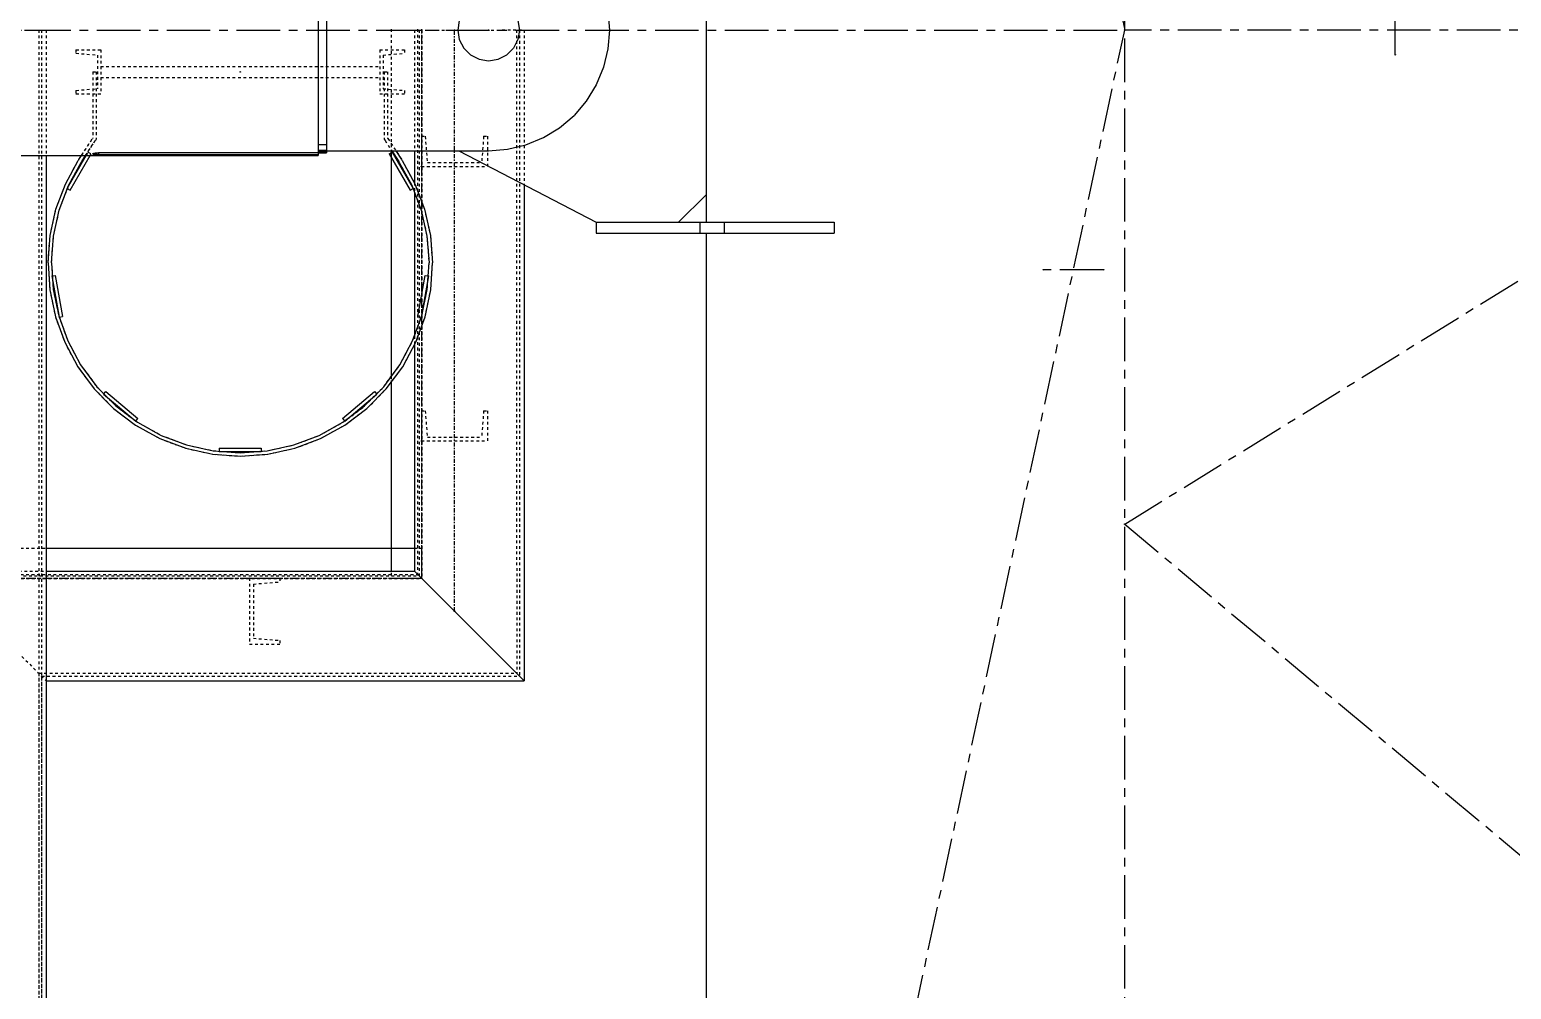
# Model space of a CAD drawing. Header units: millimetres. Extents: x 5143 to 30813, y 232 to 21408.
# Drawn here: x 23230.6 to 23500.4, y 10645.5 to 10820.3 of the extents above; entities that cross this region are included whole.
import ezdxf

# ---------------------------------------------------------------- set-up
doc = ezdxf.new("R2010")
doc.units = ezdxf.units.MM
doc.header["$LTSCALE"] = 0.25
for name, pattern in [('CENTER', [50.8, 31.75, -6.35, 6.35, -6.35]), ('XKITLINE00', [0]), ('XKITLINE02', [4, 2, -2]), ('XKITLINE03', [6, 3, -1, 1, -1])]:
    doc.linetypes.add(name, pattern=pattern)

msp = doc.modelspace()

# ---------------------------------------------------------------- linework, layer by layer
at = {"color": 8, "linetype": 'CENTER'}
for p, q in [((23256.41, 11633.65), (23430, 10820.27)), ((23430, 10620.27), (23430, 11020.27)), ((23430, 10730.27), (23720.98, 10910.27)), ((23479.27, 10815.77), (23479.27, 10824.77)), ((22900, 10820.27), (23430, 10820.27)), ((23256.41, 10006.9), (23430, 10820.27)), ((23663.5, 10820.27), (23430, 10820.27)), ((23663.5, 10820.27), (23430, 10820.27)), ((23426.15, 10776.6), (23415.2, 10776.6)), ((23430, 10730.27), (24264.56, 10031.45))]:
    msp.add_line(p, q, dxfattribs=at)
at = {"color": 8, "linetype": 'XKITLINE00'}
for p, q in [((23353.8, 10850.27), (23353.8, 10790.27)), ((23283.2, 10842.61), (23283.2, 10797.42)), ((23284.7, 10839.58), (23284.7, 10798.4)), ((23335.92, 10823.72), (23336.2, 10820.27)), ((23308.87, 10822.01), (23308.6, 10820.27)), ((23308.6, 10820.27), (23308.87, 10818.54)), ((23319.52, 10822.01), (23319.8, 10820.27)), ((23319.8, 10820.27), (23319.52, 10818.54)), ((23336.2, 10820.27), (23335.92, 10816.83)), ((23308.87, 10818.54), (23309.66, 10816.98)), ((23319.52, 10818.54), (23318.73, 10816.98)), ((23309.66, 10816.98), (23310.9, 10815.74)), ((23310.9, 10815.74), (23312.46, 10814.95)), ((23312.46, 10814.95), (23314.2, 10814.67)), ((23314.2, 10814.67), (23315.93, 10814.95)), ((23315.93, 10814.95), (23317.49, 10815.74)), ((23317.49, 10815.74), (23318.73, 10816.98)), ((23335.92, 10816.83), (23335.12, 10813.48)), ((23335.12, 10813.48), (23333.8, 10810.29)), ((23333.8, 10810.29), (23331.99, 10807.34)), ((23331.99, 10807.34), (23329.75, 10804.72)), ((23327.13, 10802.48), (23329.75, 10804.72)), ((23324.18, 10800.67), (23327.13, 10802.48)), ((23283.2, 10799.42), (23284.7, 10799.42)), ((23283.2, 10798.4), (23284.7, 10798.4)), ((23283.2, 10798.27), (23314.2, 10798.27)), ((23284.7, 10798.27), (23284.7, 10797.92)), ((23308.81, 10798.27), (23333.76, 10785.29)), ((23314.2, 10798.27), (23317.64, 10798.55)), ((23317.64, 10798.55), (23320.99, 10799.35)), ((23320.99, 10799.35), (23324.18, 10800.67)), ((23046.8, 10797.42), (23283.2, 10797.42)), ((23242.11, 10797.74), (23242.19, 10797.77)), ((23242.11, 10797.74), (23242.11, 10797.72)), ((23242.11, 10797.72), (23242.19, 10797.69)), ((23242.19, 10797.77), (23242.36, 10797.84)), ((23242.19, 10797.69), (23242.36, 10797.67)), ((23242.36, 10797.84), (23242.6, 10797.89)), ((23242.36, 10797.67), (23242.6, 10797.65)), ((23242.6, 10797.89), (23242.89, 10797.93)), ((23242.6, 10797.65), (23242.89, 10797.64)), ((23242.89, 10797.93), (23243.2, 10797.94)), ((23242.89, 10797.93), (23242.89, 10797.64)), ((23242.89, 10797.64), (23243.2, 10797.63)), ((23243.2, 10797.94), (23283.2, 10797.94)), ((23243.2, 10797.94), (23243.2, 10797.63)), ((23243.2, 10797.63), (23283.2, 10797.63)), ((23283.2, 10798.05), (23284.7, 10798.05)), ((23283.2, 10797.96), (23284.7, 10797.96)), ((23283.2, 10797.92), (23284.7, 10797.92)), ((23353.8, 10790.27), (23348.8, 10785.27)), ((23353.8, 10790.27), (23353.8, 10785.27)), ((23333.76, 10785.27), (23377.11, 10785.27)), ((23333.76, 10785.27), (23333.76, 10783.27)), ((23352.65, 10785.27), (23352.65, 10783.27)), ((23357.11, 10785.27), (23357.11, 10783.27)), ((23377.11, 10785.27), (23377.11, 10783.27)), ((23333.76, 10783.27), (23377.11, 10783.27)), ((23353.8, 10783.27), (23353.8, 10620.27))]:
    msp.add_line(p, q, dxfattribs=at)
at = {"color": 3, "linetype": 'XKITLINE02'}
for p, q in [((23213.68, 10820.27), (23233.68, 10820.27)), ((23232.3, 10820.27), (23232.3, 10409.49)), ((23232.83, 10820.27), (23232.83, 10409.49)), ((23233.68, 10820.27), (23233.68, 10797.42)), ((23296.48, 10820.42), (23296.48, 10720.42)), ((23296.48, 10820.42), (23296.48, 10798.27)), ((23300.68, 10820.27), (23320.68, 10820.28)), ((23300.68, 10820.27), (23300.69, 10798.27)), ((23301.28, 10820.42), (23301.28, 10720.42)), ((23301.53, 10820.27), (23301.54, 10720.87)), ((23301.98, 10820.42), (23301.98, 10720.42)), ((23302.07, 10820.27), (23302.07, 10720.34)), ((23319.3, 10820.28), (23319.31, 10703.1)), ((23319.83, 10820.28), (23319.84, 10702.57)), ((23320.68, 10820.28), (23320.69, 10792.1)), ((23239.08, 10816.65), (23239.08, 10816.03)), ((23239.08, 10816.65), (23243.58, 10816.65)), ((23239.08, 10816.03), (23242.98, 10815.72)), ((23242.98, 10815.72), (23242.98, 10809.59)), ((23243.58, 10816.65), (23243.58, 10808.65)), ((23294.38, 10816.65), (23298.88, 10816.65)), ((23294.38, 10816.65), (23294.38, 10808.65)), ((23294.98, 10815.72), (23298.88, 10816.03)), ((23294.98, 10815.72), (23294.98, 10809.59)), ((23298.88, 10816.65), (23298.88, 10816.03)), ((23242.15, 10812.65), (23242.15, 10800.6)), ((23242.15, 10812.65), (23242.78, 10812.65)), ((23242.15, 10812.65), (23242.15, 10800.6)), ((23242.15, 10812.65), (23242.78, 10812.65)), ((23242.15, 10812.65), (23242.15, 10800.6)), ((23242.15, 10812.65), (23242.78, 10812.65)), ((23242.15, 10812.65), (23242.15, 10800.6)), ((23242.15, 10812.65), (23242.78, 10812.65)), ((23242.15, 10812.65), (23242.15, 10800.6)), ((23242.15, 10812.65), (23242.78, 10812.65)), ((23242.15, 10812.65), (23242.15, 10800.6)), ((23242.15, 10812.65), (23242.78, 10812.65)), ((23242.15, 10812.65), (23242.15, 10800.6)), ((23242.15, 10812.65), (23242.78, 10812.65)), ((23242.78, 10812.65), (23242.78, 10800.4)), ((23242.78, 10812.65), (23242.78, 10800.4)), ((23242.78, 10812.65), (23242.78, 10800.4)), ((23242.78, 10812.65), (23242.78, 10800.4)), ((23242.78, 10812.65), (23242.78, 10800.4)), ((23242.78, 10812.65), (23242.78, 10800.4)), ((23242.78, 10812.65), (23242.78, 10800.4)), ((23243.58, 10813.65), (23243.58, 10811.65)), ((23243.58, 10813.65), (23294.38, 10813.65)), ((23243.58, 10813.65), (23243.58, 10811.65)), ((23243.58, 10813.65), (23294.38, 10813.65)), ((23243.58, 10813.65), (23243.58, 10811.65)), ((23243.58, 10813.65), (23294.38, 10813.65)), ((23243.58, 10813.65), (23243.58, 10811.65)), ((23243.58, 10813.65), (23294.38, 10813.65)), ((23243.58, 10813.65), (23243.58, 10811.65)), ((23243.58, 10813.65), (23294.38, 10813.65)), ((23243.58, 10813.65), (23243.58, 10811.65)), ((23243.58, 10813.65), (23294.38, 10813.65)), ((23243.58, 10813.65), (23243.58, 10811.65)), ((23243.58, 10813.65), (23294.38, 10813.65)), ((23243.58, 10813.65), (23243.58, 10811.65)), ((23243.58, 10813.65), (23294.38, 10813.65)), ((23243.58, 10813.65), (23243.58, 10811.65)), ((23243.58, 10813.65), (23294.38, 10813.65)), ((23243.58, 10813.65), (23243.58, 10811.65)), ((23243.58, 10813.65), (23294.38, 10813.65)), ((23243.58, 10813.65), (23243.58, 10811.65)), ((23243.58, 10813.65), (23294.38, 10813.65)), ((23243.58, 10813.65), (23243.58, 10811.65)), ((23243.58, 10813.65), (23294.38, 10813.65)), ((23243.58, 10813.65), (23243.58, 10811.65)), ((23243.58, 10813.65), (23294.38, 10813.65)), ((23243.58, 10813.65), (23243.58, 10811.65)), ((23243.58, 10813.65), (23294.38, 10813.65)), ((23243.58, 10813.65), (23243.58, 10811.65)), ((23243.58, 10813.65), (23294.38, 10813.65)), ((23243.58, 10813.65), (23243.58, 10811.65)), ((23243.58, 10813.65), (23294.38, 10813.65)), ((23243.58, 10813.65), (23243.58, 10811.65)), ((23243.58, 10813.65), (23294.38, 10813.65)), ((23243.58, 10813.65), (23243.58, 10811.65)), ((23243.58, 10813.65), (23294.38, 10813.65)), ((23243.58, 10813.65), (23243.58, 10811.65)), ((23243.58, 10813.65), (23294.38, 10813.65)), ((23243.58, 10813.65), (23243.58, 10811.65)), ((23243.58, 10813.65), (23294.38, 10813.65)), ((23243.58, 10813.65), (23243.58, 10811.65)), ((23243.58, 10813.65), (23294.38, 10813.65)), ((23243.58, 10813.65), (23243.58, 10811.65)), ((23243.58, 10813.65), (23294.38, 10813.65)), ((23243.58, 10813.65), (23243.58, 10811.65)), ((23243.58, 10813.65), (23294.38, 10813.65)), ((23243.58, 10813.65), (23243.58, 10811.65)), ((23243.58, 10813.65), (23294.38, 10813.65)), ((23243.58, 10813.65), (23243.58, 10811.65)), ((23243.58, 10813.65), (23294.38, 10813.65)), ((23243.58, 10813.65), (23243.58, 10811.65)), ((23243.58, 10813.65), (23294.38, 10813.65)), ((23243.58, 10813.65), (23243.58, 10811.65)), ((23243.58, 10813.65), (23294.38, 10813.65)), ((23243.58, 10813.65), (23243.58, 10811.65)), ((23243.58, 10813.65), (23294.38, 10813.65)), ((23243.58, 10813.65), (23243.58, 10811.65)), ((23243.58, 10813.65), (23294.38, 10813.65)), ((23243.58, 10813.65), (23243.58, 10811.65)), ((23243.58, 10813.65), (23294.38, 10813.65)), ((23243.58, 10813.65), (23243.58, 10811.65)), ((23243.58, 10813.65), (23294.38, 10813.65)), ((23243.58, 10811.65), (23294.38, 10811.65)), ((23243.58, 10811.65), (23294.38, 10811.65)), ((23243.58, 10811.65), (23294.38, 10811.65)), ((23243.58, 10811.65), (23294.38, 10811.65)), ((23243.58, 10811.65), (23294.38, 10811.65)), ((23243.58, 10811.65), (23294.38, 10811.65)), ((23243.58, 10811.65), (23294.38, 10811.65)), ((23243.58, 10811.65), (23294.38, 10811.65)), ((23243.58, 10811.65), (23294.38, 10811.65)), ((23243.58, 10811.65), (23294.38, 10811.65)), ((23243.58, 10811.65), (23294.38, 10811.65)), ((23243.58, 10811.65), (23294.38, 10811.65)), ((23243.58, 10811.65), (23294.38, 10811.65)), ((23243.58, 10811.65), (23294.38, 10811.65)), ((23243.58, 10811.65), (23294.38, 10811.65)), ((23243.58, 10811.65), (23294.38, 10811.65)), ((23243.58, 10811.65), (23294.38, 10811.65)), ((23243.58, 10811.65), (23294.38, 10811.65)), ((23243.58, 10811.65), (23294.38, 10811.65)), ((23243.58, 10811.65), (23294.38, 10811.65)), ((23243.58, 10811.65), (23294.38, 10811.65)), ((23243.58, 10811.65), (23294.38, 10811.65)), ((23243.58, 10811.65), (23294.38, 10811.65)), ((23243.58, 10811.65), (23294.38, 10811.65)), ((23243.58, 10811.65), (23294.38, 10811.65)), ((23243.58, 10811.65), (23294.38, 10811.65)), ((23243.58, 10811.65), (23294.38, 10811.65)), ((23243.58, 10811.65), (23294.38, 10811.65)), ((23243.58, 10811.65), (23294.38, 10811.65)), ((23243.58, 10811.65), (23294.38, 10811.65)), ((23243.58, 10811.65), (23294.38, 10811.65)), ((23294.38, 10813.65), (23294.38, 10811.65)), ((23294.38, 10813.65), (23294.38, 10811.65)), ((23294.38, 10813.65), (23294.38, 10811.65)), ((23294.38, 10813.65), (23294.38, 10811.65)), ((23294.38, 10813.65), (23294.38, 10811.65)), ((23294.38, 10813.65), (23294.38, 10811.65)), ((23294.38, 10813.65), (23294.38, 10811.65)), ((23294.38, 10813.65), (23294.38, 10811.65)), ((23294.38, 10813.65), (23294.38, 10811.65)), ((23294.38, 10813.65), (23294.38, 10811.65)), ((23294.38, 10813.65), (23294.38, 10811.65)), ((23294.38, 10813.65), (23294.38, 10811.65)), ((23294.38, 10813.65), (23294.38, 10811.65)), ((23294.38, 10813.65), (23294.38, 10811.65)), ((23294.38, 10813.65), (23294.38, 10811.65)), ((23294.38, 10813.65), (23294.38, 10811.65)), ((23294.38, 10813.65), (23294.38, 10811.65)), ((23294.38, 10813.65), (23294.38, 10811.65)), ((23294.38, 10813.65), (23294.38, 10811.65)), ((23294.38, 10813.65), (23294.38, 10811.65)), ((23294.38, 10813.65), (23294.38, 10811.65)), ((23294.38, 10813.65), (23294.38, 10811.65)), ((23294.38, 10813.65), (23294.38, 10811.65)), ((23294.38, 10813.65), (23294.38, 10811.65)), ((23294.38, 10813.65), (23294.38, 10811.65)), ((23294.38, 10813.65), (23294.38, 10811.65)), ((23294.38, 10813.65), (23294.38, 10811.65)), ((23294.38, 10813.65), (23294.38, 10811.65)), ((23294.38, 10813.65), (23294.38, 10811.65)), ((23294.38, 10813.65), (23294.38, 10811.65)), ((23294.38, 10813.65), (23294.38, 10811.65)), ((23295.18, 10812.65), (23295.18, 10800.4)), ((23295.18, 10812.65), (23295.81, 10812.65)), ((23295.18, 10812.65), (23295.18, 10800.4)), ((23295.18, 10812.65), (23295.81, 10812.65)), ((23295.18, 10812.65), (23295.18, 10800.4)), ((23295.18, 10812.65), (23295.81, 10812.65)), ((23295.18, 10812.65), (23295.18, 10800.4)), ((23295.18, 10812.65), (23295.81, 10812.65)), ((23295.18, 10812.65), (23295.18, 10800.4)), ((23295.18, 10812.65), (23295.81, 10812.65)), ((23295.18, 10812.65), (23295.18, 10800.4)), ((23295.18, 10812.65), (23295.81, 10812.65)), ((23295.18, 10812.65), (23295.18, 10800.4)), ((23295.18, 10812.65), (23295.81, 10812.65)), ((23295.81, 10812.65), (23295.81, 10800.6)), ((23295.81, 10812.65), (23295.81, 10800.6)), ((23295.81, 10812.65), (23295.81, 10800.6)), ((23295.81, 10812.65), (23295.81, 10800.6)), ((23295.81, 10812.65), (23295.81, 10800.6)), ((23295.81, 10812.65), (23295.81, 10800.6)), ((23295.81, 10812.65), (23295.81, 10800.6)), ((23239.08, 10809.27), (23242.98, 10809.59)), ((23239.08, 10809.27), (23239.08, 10808.65)), ((23294.98, 10809.59), (23298.88, 10809.27)), ((23298.88, 10809.27), (23298.88, 10808.65)), ((23239.08, 10808.65), (23243.58, 10808.65)), ((23294.38, 10808.65), (23298.88, 10808.65)), ((23301.98, 10800.92), (23301.98, 10795.42)), ((23301.98, 10800.92), (23302.66, 10800.92)), ((23301.98, 10800.92), (23301.98, 10795.42)), ((23302.66, 10800.92), (23303.05, 10796.12)), ((23302.66, 10800.92), (23303.05, 10796.12)), ((23313.3, 10800.92), (23312.92, 10796.12)), ((23313.3, 10800.92), (23312.92, 10796.12)), ((23313.3, 10800.92), (23313.98, 10800.92)), ((23313.98, 10800.92), (23313.98, 10795.42)), ((23313.98, 10800.92), (23313.98, 10795.42)), ((23239.6, 10796.68), (23242.1, 10800.52)), ((23239.6, 10796.68), (23242.1, 10800.52)), ((23239.6, 10796.68), (23242.1, 10800.52)), ((23239.6, 10796.68), (23242.1, 10800.52)), ((23239.6, 10796.68), (23242.1, 10800.52)), ((23239.6, 10796.68), (23242.1, 10800.52)), ((23239.6, 10796.68), (23242.1, 10800.52)), ((23239.6, 10796.68), (23242.1, 10800.52)), ((23239.6, 10796.68), (23242.1, 10800.52)), ((23239.6, 10796.68), (23242.1, 10800.52)), ((23239.6, 10796.68), (23242.1, 10800.52)), ((23239.6, 10796.68), (23242.1, 10800.52)), ((23240.09, 10797.42), (23242.1, 10800.52)), ((23240.09, 10797.42), (23242.1, 10800.52)), ((23240.14, 10796.35), (23242.61, 10800.16)), ((23240.14, 10796.35), (23242.61, 10800.16)), ((23240.14, 10796.35), (23242.61, 10800.16)), ((23240.14, 10796.35), (23242.61, 10800.16)), ((23240.14, 10796.35), (23242.61, 10800.16)), ((23240.14, 10796.35), (23242.61, 10800.16)), ((23240.14, 10796.35), (23242.61, 10800.16)), ((23240.14, 10796.35), (23242.61, 10800.16)), ((23240.14, 10796.35), (23242.61, 10800.16)), ((23240.14, 10796.35), (23242.61, 10800.16)), ((23240.14, 10796.35), (23242.61, 10800.16)), ((23240.14, 10796.35), (23242.61, 10800.16)), ((23240.84, 10797.42), (23242.61, 10800.16)), ((23240.84, 10797.42), (23242.61, 10800.16)), ((23242.15, 10800.6), (23242.1, 10800.52)), ((23242.15, 10800.6), (23242.1, 10800.52)), ((23242.15, 10800.6), (23242.1, 10800.52)), ((23242.15, 10800.6), (23242.1, 10800.52)), ((23242.15, 10800.6), (23242.1, 10800.52)), ((23242.15, 10800.6), (23242.1, 10800.52)), ((23242.15, 10800.6), (23242.1, 10800.52)), ((23242.15, 10800.6), (23242.1, 10800.52)), ((23242.15, 10800.6), (23242.1, 10800.52)), ((23242.15, 10800.6), (23242.1, 10800.52)), ((23242.15, 10800.6), (23242.1, 10800.52)), ((23242.15, 10800.6), (23242.1, 10800.52)), ((23242.15, 10800.6), (23242.1, 10800.52)), ((23242.15, 10800.6), (23242.1, 10800.52)), ((23242.78, 10800.4), (23242.61, 10800.16)), ((23242.78, 10800.4), (23242.61, 10800.16)), ((23242.78, 10800.4), (23242.61, 10800.16)), ((23242.78, 10800.4), (23242.61, 10800.16)), ((23242.78, 10800.4), (23242.61, 10800.16)), ((23242.78, 10800.4), (23242.61, 10800.16)), ((23242.78, 10800.4), (23242.61, 10800.16)), ((23242.78, 10800.4), (23242.61, 10800.16)), ((23242.78, 10800.4), (23242.61, 10800.16)), ((23242.78, 10800.4), (23242.61, 10800.16)), ((23242.78, 10800.4), (23242.61, 10800.16)), ((23242.78, 10800.4), (23242.61, 10800.16)), ((23242.78, 10800.4), (23242.61, 10800.16)), ((23242.78, 10800.4), (23242.61, 10800.16)), ((23295.18, 10800.4), (23295.36, 10800.16)), ((23295.18, 10800.4), (23295.36, 10800.16)), ((23295.18, 10800.4), (23295.36, 10800.16)), ((23295.18, 10800.4), (23295.36, 10800.16)), ((23295.18, 10800.4), (23295.36, 10800.16)), ((23295.18, 10800.4), (23295.36, 10800.16)), ((23295.18, 10800.4), (23295.36, 10800.16)), ((23295.36, 10800.16), (23297.83, 10796.35)), ((23295.36, 10800.16), (23297.83, 10796.35)), ((23295.36, 10800.16), (23297.83, 10796.35)), ((23295.36, 10800.16), (23297.83, 10796.35)), ((23295.36, 10800.16), (23297.83, 10796.35)), ((23295.36, 10800.16), (23296.58, 10798.27)), ((23295.36, 10800.16), (23297.83, 10796.35)), ((23295.81, 10800.6), (23295.87, 10800.52)), ((23295.81, 10800.6), (23295.87, 10800.52)), ((23295.81, 10800.6), (23295.87, 10800.52)), ((23295.81, 10800.6), (23295.87, 10800.52)), ((23295.81, 10800.6), (23295.87, 10800.52)), ((23295.81, 10800.6), (23295.87, 10800.52)), ((23295.81, 10800.6), (23295.87, 10800.52)), ((23295.87, 10800.52), (23298.37, 10796.68)), ((23295.87, 10800.52), (23298.37, 10796.68)), ((23295.87, 10800.52), (23298.37, 10796.68)), ((23295.87, 10800.52), (23298.37, 10796.68)), ((23295.87, 10800.52), (23298.37, 10796.68)), ((23295.87, 10800.52), (23298.37, 10796.68)), ((23295.87, 10800.52), (23298.37, 10796.68)), ((23295.87, 10800.52), (23298.37, 10796.68)), ((23295.87, 10800.52), (23298.37, 10796.68)), ((23295.87, 10800.52), (23298.37, 10796.68)), ((23295.87, 10800.52), (23298.37, 10796.68)), ((23295.87, 10800.52), (23298.37, 10796.68)), ((23295.87, 10800.52), (23298.37, 10796.68)), ((23237.16, 10792.22), (23239.5, 10796.51)), ((23237.16, 10792.22), (23239.5, 10796.51)), ((23237.16, 10792.22), (23239.5, 10796.51)), ((23237.16, 10792.22), (23239.5, 10796.51)), ((23237.16, 10792.22), (23239.5, 10796.51)), ((23237.16, 10792.22), (23239.5, 10796.51)), ((23237.73, 10791.96), (23240.03, 10796.17)), ((23237.73, 10791.96), (23240.03, 10796.17)), ((23237.73, 10791.96), (23240.03, 10796.17)), ((23237.73, 10791.96), (23240.03, 10796.17)), ((23237.73, 10791.96), (23240.03, 10796.17)), ((23237.73, 10791.96), (23240.03, 10796.17)), ((23239.5, 10796.51), (23239.55, 10796.59)), ((23239.5, 10796.51), (23239.55, 10796.59)), ((23239.5, 10796.51), (23239.55, 10796.59)), ((23239.5, 10796.51), (23239.55, 10796.59)), ((23239.5, 10796.51), (23239.55, 10796.59)), ((23239.5, 10796.51), (23239.55, 10796.59)), ((23239.6, 10796.68), (23239.55, 10796.59)), ((23239.6, 10796.68), (23239.55, 10796.59)), ((23239.6, 10796.68), (23239.55, 10796.59)), ((23239.6, 10796.68), (23239.55, 10796.59)), ((23239.6, 10796.68), (23239.55, 10796.59)), ((23239.6, 10796.68), (23239.55, 10796.59)), ((23239.6, 10796.68), (23239.55, 10796.59)), ((23239.6, 10796.68), (23239.55, 10796.59)), ((23239.6, 10796.68), (23239.55, 10796.59)), ((23239.6, 10796.68), (23239.55, 10796.59)), ((23239.6, 10796.68), (23239.55, 10796.59)), ((23239.6, 10796.68), (23239.55, 10796.59)), ((23239.6, 10796.68), (23239.55, 10796.59)), ((23240.03, 10796.17), (23240.09, 10796.26)), ((23240.03, 10796.17), (23240.09, 10796.26)), ((23240.03, 10796.17), (23240.09, 10796.26)), ((23240.03, 10796.17), (23240.09, 10796.26)), ((23240.03, 10796.17), (23240.09, 10796.26)), ((23240.03, 10796.17), (23240.09, 10796.26)), ((23240.09, 10796.26), (23240.14, 10796.35)), ((23240.09, 10796.26), (23240.14, 10796.35)), ((23240.09, 10796.26), (23240.14, 10796.35)), ((23240.09, 10796.26), (23240.14, 10796.35)), ((23240.09, 10796.26), (23240.14, 10796.35)), ((23240.09, 10796.26), (23240.14, 10796.35)), ((23240.96, 10797.42), (23241.31, 10798.03)), ((23241.31, 10798.03), (23241.85, 10797.72)), ((23241.68, 10797.42), (23241.85, 10797.72)), ((23296.48, 10797.93), (23296.48, 10797.08)), ((23297.83, 10796.35), (23297.88, 10796.26)), ((23297.83, 10796.35), (23297.88, 10796.26)), ((23297.83, 10796.35), (23297.88, 10796.26)), ((23297.83, 10796.35), (23297.88, 10796.26)), ((23297.83, 10796.35), (23297.88, 10796.26)), ((23297.83, 10796.35), (23297.88, 10796.26)), ((23297.88, 10796.26), (23297.94, 10796.17)), ((23297.88, 10796.26), (23297.94, 10796.17)), ((23297.88, 10796.26), (23297.94, 10796.17)), ((23297.88, 10796.26), (23297.94, 10796.17)), ((23297.88, 10796.26), (23297.94, 10796.17)), ((23297.88, 10796.26), (23297.94, 10796.17)), ((23297.94, 10796.17), (23300.21, 10792.02)), ((23297.94, 10796.17), (23300.21, 10792.02)), ((23297.94, 10796.17), (23300.21, 10792.02)), ((23297.94, 10796.17), (23300.21, 10792.02)), ((23297.94, 10796.17), (23300.21, 10792.02)), ((23297.94, 10796.17), (23300.21, 10792.02)), ((23298.37, 10796.68), (23298.42, 10796.59)), ((23298.37, 10796.68), (23298.42, 10796.59)), ((23298.37, 10796.68), (23298.42, 10796.59)), ((23298.37, 10796.68), (23298.42, 10796.59)), ((23298.37, 10796.68), (23298.42, 10796.59)), ((23298.37, 10796.68), (23298.42, 10796.59)), ((23298.37, 10796.68), (23298.42, 10796.59)), ((23298.37, 10796.68), (23298.42, 10796.59)), ((23298.37, 10796.68), (23298.42, 10796.59)), ((23298.37, 10796.68), (23298.42, 10796.59)), ((23298.37, 10796.68), (23298.42, 10796.59)), ((23298.37, 10796.68), (23298.42, 10796.59)), ((23298.37, 10796.68), (23298.42, 10796.59)), ((23298.42, 10796.59), (23298.47, 10796.51)), ((23298.42, 10796.59), (23298.47, 10796.51)), ((23298.42, 10796.59), (23298.47, 10796.51)), ((23298.42, 10796.59), (23298.47, 10796.51)), ((23298.42, 10796.59), (23298.47, 10796.51)), ((23298.42, 10796.59), (23298.47, 10796.51)), ((23298.47, 10796.51), (23300.78, 10792.28)), ((23298.47, 10796.51), (23300.78, 10792.28)), ((23298.47, 10796.51), (23300.78, 10792.28)), ((23298.47, 10796.51), (23300.78, 10792.28)), ((23298.47, 10796.51), (23300.78, 10792.28)), ((23298.47, 10796.51), (23300.78, 10792.28)), ((23303.05, 10796.12), (23312.92, 10796.12)), ((23301.98, 10795.42), (23313.98, 10795.42)), ((23235.44, 10787.66), (23237.16, 10792.22)), ((23235.44, 10787.66), (23237.16, 10792.22)), ((23235.44, 10787.66), (23237.16, 10792.22)), ((23235.44, 10787.66), (23237.16, 10792.22)), ((23235.44, 10787.66), (23237.16, 10792.22)), ((23235.44, 10787.66), (23237.16, 10792.22)), ((23236.05, 10787.48), (23237.73, 10791.96)), ((23236.05, 10787.48), (23237.73, 10791.96)), ((23236.05, 10787.48), (23237.73, 10791.96)), ((23236.05, 10787.48), (23237.73, 10791.96)), ((23236.05, 10787.48), (23237.73, 10791.96)), ((23236.05, 10787.48), (23237.73, 10791.96)), ((23300.21, 10792.02), (23301.92, 10787.48)), ((23300.21, 10792.02), (23301.92, 10787.48)), ((23300.21, 10792.02), (23301.92, 10787.48)), ((23300.21, 10792.02), (23301.92, 10787.48)), ((23300.21, 10792.02), (23301.92, 10787.48)), ((23300.21, 10792.02), (23301.92, 10787.48)), ((23300.69, 10792.46), (23300.69, 10790.75)), ((23300.78, 10792.28), (23302.52, 10787.66)), ((23300.78, 10792.28), (23302.52, 10787.66)), ((23300.78, 10792.28), (23302.52, 10787.66)), ((23300.78, 10792.28), (23302.52, 10787.66)), ((23300.78, 10792.28), (23302.52, 10787.66)), ((23300.78, 10792.28), (23302.52, 10787.66)), ((23234.37, 10782.83), (23235.44, 10787.66)), ((23234.37, 10782.83), (23235.44, 10787.66)), ((23234.37, 10782.83), (23235.44, 10787.66)), ((23234.37, 10782.83), (23235.44, 10787.66)), ((23234.37, 10782.83), (23235.44, 10787.66)), ((23234.37, 10782.83), (23235.44, 10787.66)), ((23234.99, 10782.74), (23236.05, 10787.48)), ((23234.99, 10782.74), (23236.05, 10787.48)), ((23234.99, 10782.74), (23236.05, 10787.48)), ((23234.99, 10782.74), (23236.05, 10787.48)), ((23234.99, 10782.74), (23236.05, 10787.48)), ((23234.99, 10782.74), (23236.05, 10787.48)), ((23301.92, 10787.48), (23302.98, 10782.74)), ((23301.92, 10787.48), (23302.98, 10782.74)), ((23301.92, 10787.48), (23302.98, 10782.74)), ((23301.92, 10787.48), (23302.98, 10782.74)), ((23301.92, 10787.48), (23302.98, 10782.74)), ((23301.92, 10787.48), (23302.98, 10782.74)), ((23302.52, 10787.66), (23303.6, 10782.83)), ((23302.52, 10787.66), (23303.6, 10782.83)), ((23302.52, 10787.66), (23303.6, 10782.83)), ((23302.52, 10787.66), (23303.6, 10782.83)), ((23302.52, 10787.66), (23303.6, 10782.83)), ((23302.52, 10787.66), (23303.6, 10782.83)), ((23233.99, 10777.88), (23234.37, 10782.83)), ((23233.99, 10777.88), (23234.37, 10782.83)), ((23233.99, 10777.88), (23234.37, 10782.83)), ((23233.99, 10777.88), (23234.37, 10782.83)), ((23233.99, 10777.88), (23234.37, 10782.83)), ((23233.99, 10777.88), (23234.37, 10782.83)), ((23234.62, 10777.87), (23234.99, 10782.74)), ((23234.62, 10777.87), (23234.99, 10782.74)), ((23234.62, 10777.87), (23234.99, 10782.74)), ((23234.62, 10777.87), (23234.99, 10782.74)), ((23234.62, 10777.87), (23234.99, 10782.74)), ((23234.62, 10777.87), (23234.99, 10782.74)), ((23302.98, 10782.74), (23303.35, 10777.87)), ((23302.98, 10782.74), (23303.35, 10777.87)), ((23302.98, 10782.74), (23303.35, 10777.87)), ((23302.98, 10782.74), (23303.35, 10777.87)), ((23302.98, 10782.74), (23303.35, 10777.87)), ((23302.98, 10782.74), (23303.35, 10777.87)), ((23303.6, 10782.83), (23303.98, 10777.88)), ((23303.6, 10782.83), (23303.98, 10777.88)), ((23303.6, 10782.83), (23303.98, 10777.88)), ((23303.6, 10782.83), (23303.98, 10777.88)), ((23303.6, 10782.83), (23303.98, 10777.88)), ((23303.6, 10782.83), (23303.98, 10777.88)), ((23233.99, 10777.88), (23234.31, 10772.92)), ((23233.99, 10777.88), (23234.31, 10772.92)), ((23233.99, 10777.88), (23234.31, 10772.92)), ((23233.99, 10777.88), (23234.31, 10772.92)), ((23233.99, 10777.88), (23234.31, 10772.92)), ((23233.99, 10777.88), (23234.31, 10772.92)), ((23234.62, 10777.87), (23234.93, 10773)), ((23234.62, 10777.87), (23234.93, 10773)), ((23234.62, 10777.87), (23234.93, 10773)), ((23234.62, 10777.87), (23234.93, 10773)), ((23234.62, 10777.87), (23234.93, 10773)), ((23234.62, 10777.87), (23234.93, 10773)), ((23303.04, 10773), (23303.35, 10777.87)), ((23303.04, 10773), (23303.35, 10777.87)), ((23303.04, 10773), (23303.35, 10777.87)), ((23303.04, 10773), (23303.35, 10777.87)), ((23303.04, 10773), (23303.35, 10777.87)), ((23303.04, 10773), (23303.35, 10777.87)), ((23303.66, 10772.92), (23303.98, 10777.88)), ((23303.66, 10772.92), (23303.98, 10777.88)), ((23303.66, 10772.92), (23303.98, 10777.88)), ((23303.66, 10772.92), (23303.98, 10777.88)), ((23303.66, 10772.92), (23303.98, 10777.88)), ((23303.66, 10772.92), (23303.98, 10777.88)), ((23234.31, 10772.92), (23235.33, 10768.06)), ((23234.31, 10772.92), (23235.33, 10768.06)), ((23234.31, 10772.92), (23235.33, 10768.06)), ((23234.31, 10772.92), (23235.33, 10768.06)), ((23234.31, 10772.92), (23235.33, 10768.06)), ((23234.31, 10772.92), (23235.33, 10768.06)), ((23234.93, 10773), (23235.93, 10768.23)), ((23234.93, 10773), (23235.93, 10768.23)), ((23234.93, 10773), (23235.93, 10768.23)), ((23234.93, 10773), (23235.93, 10768.23)), ((23234.93, 10773), (23235.93, 10768.23)), ((23234.93, 10773), (23235.93, 10768.23)), ((23302.04, 10768.23), (23303.04, 10773)), ((23302.04, 10768.23), (23303.04, 10773)), ((23302.04, 10768.23), (23303.04, 10773)), ((23302.04, 10768.23), (23303.04, 10773)), ((23302.04, 10768.23), (23303.04, 10773)), ((23302.04, 10768.23), (23303.04, 10773)), ((23302.64, 10768.06), (23303.66, 10772.92)), ((23302.64, 10768.06), (23303.66, 10772.92)), ((23302.64, 10768.06), (23303.66, 10772.92)), ((23302.64, 10768.06), (23303.66, 10772.92)), ((23302.64, 10768.06), (23303.66, 10772.92)), ((23302.64, 10768.06), (23303.66, 10772.92)), ((23235.33, 10768.06), (23237.03, 10763.39)), ((23235.33, 10768.06), (23237.03, 10763.39)), ((23235.33, 10768.06), (23237.03, 10763.39)), ((23235.33, 10768.06), (23237.03, 10763.39)), ((23235.33, 10768.06), (23237.03, 10763.39)), ((23235.33, 10768.06), (23237.03, 10763.39)), ((23235.93, 10768.23), (23237.6, 10763.64)), ((23235.93, 10768.23), (23237.6, 10763.64)), ((23235.93, 10768.23), (23237.6, 10763.64)), ((23235.93, 10768.23), (23237.6, 10763.64)), ((23235.93, 10768.23), (23237.6, 10763.64)), ((23235.93, 10768.23), (23237.6, 10763.64)), ((23300.37, 10763.64), (23302.04, 10768.23)), ((23300.37, 10763.64), (23302.04, 10768.23)), ((23300.37, 10763.64), (23302.04, 10768.23)), ((23300.37, 10763.64), (23302.04, 10768.23)), ((23300.37, 10763.64), (23302.04, 10768.23)), ((23300.37, 10763.64), (23302.04, 10768.23)), ((23300.94, 10763.39), (23302.64, 10768.06)), ((23300.94, 10763.39), (23302.64, 10768.06)), ((23300.94, 10763.39), (23302.64, 10768.06)), ((23300.94, 10763.39), (23302.64, 10768.06)), ((23300.94, 10763.39), (23302.64, 10768.06)), ((23300.94, 10763.39), (23302.64, 10768.06)), ((23237.03, 10763.39), (23239.4, 10758.95)), ((23237.03, 10763.39), (23239.4, 10758.95)), ((23237.03, 10763.39), (23239.4, 10758.95)), ((23237.03, 10763.39), (23239.4, 10758.95)), ((23237.03, 10763.39), (23239.4, 10758.95)), ((23237.03, 10763.39), (23239.4, 10758.95)), ((23237.6, 10763.64), (23239.93, 10759.29)), ((23237.6, 10763.64), (23239.93, 10759.29)), ((23237.6, 10763.64), (23239.93, 10759.29)), ((23237.6, 10763.64), (23239.93, 10759.29)), ((23237.6, 10763.64), (23239.93, 10759.29)), ((23237.6, 10763.64), (23239.93, 10759.29)), ((23298.04, 10759.29), (23300.37, 10763.64)), ((23298.04, 10759.29), (23300.37, 10763.64)), ((23298.04, 10759.29), (23300.37, 10763.64)), ((23298.04, 10759.29), (23300.37, 10763.64)), ((23298.04, 10759.29), (23300.37, 10763.64)), ((23298.04, 10759.29), (23300.37, 10763.64)), ((23298.57, 10758.95), (23300.94, 10763.39)), ((23298.57, 10758.95), (23300.94, 10763.39)), ((23298.57, 10758.95), (23300.94, 10763.39)), ((23298.57, 10758.95), (23300.94, 10763.39)), ((23298.57, 10758.95), (23300.94, 10763.39)), ((23298.57, 10758.95), (23300.94, 10763.39)), ((23300.69, 10764.52), (23300.69, 10762.91)), ((23239.4, 10758.95), (23242.39, 10754.9)), ((23239.4, 10758.95), (23242.39, 10754.9)), ((23239.4, 10758.95), (23242.39, 10754.9)), ((23239.4, 10758.95), (23242.39, 10754.9)), ((23239.4, 10758.95), (23242.39, 10754.9)), ((23239.4, 10758.95), (23242.39, 10754.9)), ((23239.93, 10759.29), (23242.87, 10755.31)), ((23239.93, 10759.29), (23242.87, 10755.31)), ((23239.93, 10759.29), (23242.87, 10755.31)), ((23239.93, 10759.29), (23242.87, 10755.31)), ((23239.93, 10759.29), (23242.87, 10755.31)), ((23239.93, 10759.29), (23242.87, 10755.31)), ((23295.1, 10755.31), (23298.04, 10759.29)), ((23295.1, 10755.31), (23298.04, 10759.29)), ((23295.1, 10755.31), (23298.04, 10759.29)), ((23295.1, 10755.31), (23298.04, 10759.29)), ((23295.1, 10755.31), (23298.04, 10759.29)), ((23295.1, 10755.31), (23298.04, 10759.29)), ((23295.58, 10754.9), (23298.57, 10758.95)), ((23295.58, 10754.9), (23298.57, 10758.95)), ((23295.58, 10754.9), (23298.57, 10758.95)), ((23295.58, 10754.9), (23298.57, 10758.95)), ((23295.58, 10754.9), (23298.57, 10758.95)), ((23295.58, 10754.9), (23298.57, 10758.95)), ((23242.87, 10755.31), (23246.34, 10751.8)), ((23242.87, 10755.31), (23246.34, 10751.8)), ((23242.87, 10755.31), (23246.34, 10751.8)), ((23242.87, 10755.31), (23246.34, 10751.8)), ((23242.87, 10755.31), (23246.34, 10751.8)), ((23242.87, 10755.31), (23246.34, 10751.8)), ((23291.63, 10751.8), (23295.1, 10755.31)), ((23291.63, 10751.8), (23295.1, 10755.31)), ((23291.63, 10751.8), (23295.1, 10755.31)), ((23291.63, 10751.8), (23295.1, 10755.31)), ((23291.63, 10751.8), (23295.1, 10755.31)), ((23291.63, 10751.8), (23295.1, 10755.31)), ((23296.48, 10757.19), (23296.48, 10756.13)), ((23242.39, 10754.9), (23245.92, 10751.33)), ((23242.39, 10754.9), (23245.92, 10751.33)), ((23242.39, 10754.9), (23245.92, 10751.33)), ((23242.39, 10754.9), (23245.92, 10751.33)), ((23242.39, 10754.9), (23245.92, 10751.33)), ((23242.39, 10754.9), (23245.92, 10751.33)), ((23292.04, 10751.33), (23295.58, 10754.9)), ((23292.04, 10751.33), (23295.58, 10754.9)), ((23292.04, 10751.33), (23295.58, 10754.9)), ((23292.04, 10751.33), (23295.58, 10754.9)), ((23292.04, 10751.33), (23295.58, 10754.9)), ((23292.04, 10751.33), (23295.58, 10754.9)), ((23245.92, 10751.33), (23249.94, 10748.29)), ((23245.92, 10751.33), (23249.94, 10748.29)), ((23245.92, 10751.33), (23249.94, 10748.29)), ((23245.92, 10751.33), (23249.94, 10748.29)), ((23245.92, 10751.33), (23249.94, 10748.29)), ((23245.92, 10751.33), (23249.94, 10748.29)), ((23246.34, 10751.8), (23250.28, 10748.82)), ((23246.34, 10751.8), (23250.28, 10748.82)), ((23246.34, 10751.8), (23250.28, 10748.82)), ((23246.34, 10751.8), (23250.28, 10748.82)), ((23246.34, 10751.8), (23250.28, 10748.82)), ((23246.34, 10751.8), (23250.28, 10748.82)), ((23287.69, 10748.82), (23291.63, 10751.8)), ((23287.69, 10748.82), (23291.63, 10751.8)), ((23287.69, 10748.82), (23291.63, 10751.8)), ((23287.69, 10748.82), (23291.63, 10751.8)), ((23287.69, 10748.82), (23291.63, 10751.8)), ((23287.69, 10748.82), (23291.63, 10751.8)), ((23288.03, 10748.29), (23292.04, 10751.33)), ((23288.03, 10748.29), (23292.04, 10751.33)), ((23288.03, 10748.29), (23292.04, 10751.33)), ((23288.03, 10748.29), (23292.04, 10751.33)), ((23288.03, 10748.29), (23292.04, 10751.33)), ((23288.03, 10748.29), (23292.04, 10751.33)), ((23301.98, 10750.92), (23301.98, 10745.42)), ((23301.98, 10750.92), (23302.66, 10750.92)), ((23301.98, 10750.92), (23301.98, 10745.42)), ((23302.66, 10750.92), (23303.05, 10746.12)), ((23302.66, 10750.92), (23303.05, 10746.12)), ((23313.3, 10750.92), (23312.92, 10746.12)), ((23313.3, 10750.92), (23312.92, 10746.12)), ((23313.3, 10750.92), (23313.98, 10750.92)), ((23313.98, 10750.92), (23313.98, 10745.42)), ((23313.98, 10750.92), (23313.98, 10745.42)), ((23249.94, 10748.29), (23254.34, 10745.86)), ((23249.94, 10748.29), (23254.34, 10745.86)), ((23249.94, 10748.29), (23254.34, 10745.86)), ((23249.94, 10748.29), (23254.34, 10745.86)), ((23249.94, 10748.29), (23254.34, 10745.86)), ((23249.94, 10748.29), (23254.34, 10745.86)), ((23250.28, 10748.82), (23254.61, 10746.44)), ((23250.28, 10748.82), (23254.61, 10746.44)), ((23250.28, 10748.82), (23254.61, 10746.44)), ((23250.28, 10748.82), (23254.61, 10746.44)), ((23250.28, 10748.82), (23254.61, 10746.44)), ((23250.28, 10748.82), (23254.61, 10746.44)), ((23283.36, 10746.44), (23287.69, 10748.82)), ((23283.36, 10746.44), (23287.69, 10748.82)), ((23283.36, 10746.44), (23287.69, 10748.82)), ((23283.36, 10746.44), (23287.69, 10748.82)), ((23283.36, 10746.44), (23287.69, 10748.82)), ((23283.36, 10746.44), (23287.69, 10748.82)), ((23283.62, 10745.86), (23288.03, 10748.29)), ((23283.62, 10745.86), (23288.03, 10748.29)), ((23283.62, 10745.86), (23288.03, 10748.29)), ((23283.62, 10745.86), (23288.03, 10748.29)), ((23283.62, 10745.86), (23288.03, 10748.29)), ((23283.62, 10745.86), (23288.03, 10748.29)), ((23254.34, 10745.86), (23259.05, 10744.09)), ((23254.34, 10745.86), (23259.05, 10744.09)), ((23254.34, 10745.86), (23259.05, 10744.09)), ((23254.34, 10745.86), (23259.05, 10744.09)), ((23254.34, 10745.86), (23259.05, 10744.09)), ((23254.34, 10745.86), (23259.05, 10744.09)), ((23254.61, 10746.44), (23259.23, 10744.7)), ((23254.61, 10746.44), (23259.23, 10744.7)), ((23254.61, 10746.44), (23259.23, 10744.7)), ((23254.61, 10746.44), (23259.23, 10744.7)), ((23254.61, 10746.44), (23259.23, 10744.7)), ((23254.61, 10746.44), (23259.23, 10744.7)), ((23259.23, 10744.7), (23264.06, 10743.64)), ((23259.23, 10744.7), (23264.06, 10743.64)), ((23259.23, 10744.7), (23264.06, 10743.64)), ((23259.23, 10744.7), (23264.06, 10743.64)), ((23259.23, 10744.7), (23264.06, 10743.64)), ((23259.23, 10744.7), (23264.06, 10743.64)), ((23273.91, 10743.64), (23278.74, 10744.7)), ((23273.91, 10743.64), (23278.74, 10744.7)), ((23273.91, 10743.64), (23278.74, 10744.7)), ((23273.91, 10743.64), (23278.74, 10744.7)), ((23273.91, 10743.64), (23278.74, 10744.7)), ((23273.91, 10743.64), (23278.74, 10744.7)), ((23278.74, 10744.7), (23283.36, 10746.44)), ((23278.74, 10744.7), (23283.36, 10746.44)), ((23278.74, 10744.7), (23283.36, 10746.44)), ((23278.74, 10744.7), (23283.36, 10746.44)), ((23278.74, 10744.7), (23283.36, 10746.44)), ((23278.74, 10744.7), (23283.36, 10746.44)), ((23278.92, 10744.09), (23283.62, 10745.86)), ((23278.92, 10744.09), (23283.62, 10745.86)), ((23278.92, 10744.09), (23283.62, 10745.86)), ((23278.92, 10744.09), (23283.62, 10745.86)), ((23278.92, 10744.09), (23283.62, 10745.86)), ((23278.92, 10744.09), (23283.62, 10745.86)), ((23301.98, 10745.42), (23313.98, 10745.42)), ((23303.05, 10746.12), (23312.92, 10746.12)), ((23259.05, 10744.09), (23263.97, 10743.02)), ((23259.05, 10744.09), (23263.97, 10743.02)), ((23259.05, 10744.09), (23263.97, 10743.02)), ((23259.05, 10744.09), (23263.97, 10743.02)), ((23259.05, 10744.09), (23263.97, 10743.02)), ((23259.05, 10744.09), (23263.97, 10743.02)), ((23263.97, 10743.02), (23268.98, 10742.65)), ((23263.97, 10743.02), (23268.98, 10742.65)), ((23263.97, 10743.02), (23268.98, 10742.65)), ((23263.97, 10743.02), (23268.98, 10742.65)), ((23263.97, 10743.02), (23268.98, 10742.65)), ((23263.97, 10743.02), (23268.98, 10742.65)), ((23264.06, 10743.64), (23268.98, 10743.28)), ((23264.06, 10743.64), (23268.98, 10743.28)), ((23264.06, 10743.64), (23268.98, 10743.28)), ((23264.06, 10743.64), (23268.98, 10743.28)), ((23264.06, 10743.64), (23268.98, 10743.28)), ((23264.06, 10743.64), (23268.98, 10743.28)), ((23268.98, 10743.28), (23273.91, 10743.64)), ((23268.98, 10743.28), (23273.91, 10743.64)), ((23268.98, 10743.28), (23273.91, 10743.64)), ((23268.98, 10743.28), (23273.91, 10743.64)), ((23268.98, 10743.28), (23273.91, 10743.64)), ((23268.98, 10743.28), (23273.91, 10743.64)), ((23268.98, 10742.65), (23274, 10743.02)), ((23268.98, 10742.65), (23274, 10743.02)), ((23268.98, 10742.65), (23274, 10743.02)), ((23268.98, 10742.65), (23274, 10743.02)), ((23268.98, 10742.65), (23274, 10743.02)), ((23268.98, 10742.65), (23274, 10743.02)), ((23274, 10743.02), (23278.92, 10744.09)), ((23274, 10743.02), (23278.92, 10744.09)), ((23274, 10743.02), (23278.92, 10744.09)), ((23274, 10743.02), (23278.92, 10744.09)), ((23274, 10743.02), (23278.92, 10744.09)), ((23274, 10743.02), (23278.92, 10744.09)), ((23115, 10725.92), (23233.68, 10725.92)), ((23300.69, 10725.92), (23301.98, 10725.92)), ((23301.98, 10725.92), (23301.98, 10720.42)), ((23115, 10721.12), (23301.98, 10721.12)), ((23115, 10720.42), (23301.98, 10720.42)), ((23213.68, 10721.72), (23233.68, 10701.72)), ((23213.68, 10721.72), (23233.68, 10701.72)), ((23213.68, 10721.72), (23233.68, 10721.72)), ((23214.53, 10720.87), (23301.54, 10720.87)), ((23215.07, 10720.34), (23302.07, 10720.34)), ((23270.68, 10720.42), (23276.18, 10720.42)), ((23270.68, 10720.42), (23270.68, 10708.42)), ((23270.68, 10720.42), (23270.68, 10708.42)), ((23276.18, 10720.42), (23276.18, 10719.74)), ((23276.18, 10720.42), (23276.18, 10719.74)), ((23296.48, 10720.42), (23301.98, 10720.42)), ((23271.38, 10719.36), (23276.18, 10719.74)), ((23271.38, 10719.36), (23271.38, 10709.48)), ((23271.38, 10719.36), (23271.38, 10709.48)), ((23271.38, 10709.48), (23276.18, 10709.1)), ((23270.68, 10708.42), (23276.18, 10708.42)), ((23276.18, 10709.1), (23276.18, 10708.42)), ((23276.18, 10709.1), (23276.18, 10708.42)), ((23232.3, 10703.1), (23232.3, 10060.36)), ((23232.3, 10703.1), (23319.31, 10703.1)), ((23232.83, 10702.57), (23232.83, 10060.36)), ((23232.83, 10702.57), (23319.84, 10702.57)), ((23233.68, 10701.72), (23233.68, 10060.36))]:
    msp.add_line(p, q, dxfattribs=at)
at = {"color": 1, "linetype": 'XKITLINE03'}
for p, q in [((23301.98, 10820.42), (23301.98, 10720.42)), ((23307.99, 10714.42), (23307.98, 10820.27)), ((23301.98, 10795.42), (23301.98, 10795.42)), ((23301.98, 10745.42), (23301.98, 10745.42)), ((23115, 10720.42), (23301.98, 10720.42)), ((23270.68, 10720.42), (23270.68, 10720.42))]:
    msp.add_line(p, q, dxfattribs=at)
at = {"color": 7, "linetype": 'XKITLINE00'}
for p, q in [((23296.48, 10798.27), (23296.48, 10797.93)), ((23296.58, 10798.27), (23297.83, 10796.35)), ((23297.33, 10798.27), (23298.37, 10796.68)), ((23300.69, 10798.27), (23300.69, 10792.46)), ((23233.68, 10797.42), (23233.68, 10544.47)), ((23237.16, 10792.22), (23239.5, 10796.51)), ((23237.5, 10791.43), (23240.96, 10797.42)), ((23237.73, 10791.96), (23240.03, 10796.17)), ((23238.04, 10791.12), (23241.68, 10797.42)), ((23239.5, 10796.51), (23239.55, 10796.59)), ((23239.6, 10796.68), (23239.55, 10796.59)), ((23239.6, 10796.68), (23240.09, 10797.42)), ((23240.03, 10796.17), (23240.09, 10796.26)), ((23240.09, 10796.26), (23240.14, 10796.35)), ((23240.14, 10796.35), (23240.84, 10797.42)), ((23296.12, 10797.72), (23296.66, 10798.03)), ((23296.12, 10797.72), (23299.93, 10791.12)), ((23296.48, 10797.08), (23296.48, 10757.19)), ((23296.66, 10798.03), (23300.47, 10791.43)), ((23297.83, 10796.35), (23297.88, 10796.26)), ((23297.88, 10796.26), (23297.94, 10796.17)), ((23297.94, 10796.17), (23300.21, 10792.02)), ((23298.37, 10796.68), (23298.42, 10796.59)), ((23298.42, 10796.59), (23298.47, 10796.51)), ((23298.47, 10796.51), (23300.78, 10792.28)), ((23235.44, 10787.66), (23237.16, 10792.22)), ((23236.05, 10787.48), (23237.73, 10791.96)), ((23237.5, 10791.43), (23238.04, 10791.12)), ((23299.93, 10791.12), (23300.47, 10791.43)), ((23300.21, 10792.02), (23301.92, 10787.48)), ((23300.69, 10790.75), (23300.69, 10764.52)), ((23300.78, 10792.28), (23302.52, 10787.66)), ((23320.69, 10792.1), (23320.69, 10701.72)), ((23234.37, 10782.83), (23235.44, 10787.66)), ((23234.99, 10782.74), (23236.05, 10787.48)), ((23301.92, 10787.48), (23302.98, 10782.74)), ((23302.52, 10787.66), (23303.6, 10782.83)), ((23233.99, 10777.88), (23234.37, 10782.83)), ((23234.62, 10777.87), (23234.99, 10782.74)), ((23302.98, 10782.74), (23303.35, 10777.87)), ((23303.6, 10782.83), (23303.98, 10777.88)), ((23233.99, 10777.88), (23234.31, 10772.92)), ((23234.62, 10777.87), (23234.93, 10773)), ((23303.04, 10773), (23303.35, 10777.87)), ((23303.66, 10772.92), (23303.98, 10777.88)), ((23234.68, 10775.48), (23235.3, 10775.58)), ((23234.68, 10775.48), (23236.01, 10767.97)), ((23235.3, 10775.58), (23236.63, 10768.08)), ((23301.34, 10768.08), (23302.66, 10775.58)), ((23301.96, 10767.97), (23303.29, 10775.48)), ((23302.66, 10775.58), (23303.29, 10775.48)), ((23234.31, 10772.92), (23235.33, 10768.06)), ((23234.93, 10773), (23235.93, 10768.23)), ((23302.04, 10768.23), (23303.04, 10773)), ((23302.64, 10768.06), (23303.66, 10772.92)), ((23235.33, 10768.06), (23237.03, 10763.39)), ((23235.93, 10768.23), (23237.6, 10763.64)), ((23236.01, 10767.97), (23236.63, 10768.08)), ((23300.37, 10763.64), (23302.04, 10768.23)), ((23300.94, 10763.39), (23302.64, 10768.06)), ((23301.34, 10768.08), (23301.96, 10767.97)), ((23237.03, 10763.39), (23239.4, 10758.95)), ((23237.6, 10763.64), (23239.93, 10759.29)), ((23298.04, 10759.29), (23300.37, 10763.64)), ((23298.57, 10758.95), (23300.94, 10763.39)), ((23300.69, 10762.91), (23300.69, 10721.72)), ((23239.4, 10758.95), (23242.39, 10754.9)), ((23239.93, 10759.29), (23242.87, 10755.31)), ((23295.1, 10755.31), (23298.04, 10759.29)), ((23295.58, 10754.9), (23298.57, 10758.95)), ((23242.87, 10755.31), (23246.34, 10751.8)), ((23291.63, 10751.8), (23295.1, 10755.31)), ((23296.48, 10756.13), (23296.48, 10721.72)), ((23242.39, 10754.9), (23245.92, 10751.33)), ((23244.11, 10753.94), (23244.51, 10754.42)), ((23244.11, 10753.94), (23249.95, 10749.04)), ((23244.51, 10754.42), (23250.35, 10749.52)), ((23287.62, 10749.52), (23293.45, 10754.42)), ((23288.02, 10749.04), (23293.86, 10753.94)), ((23292.04, 10751.33), (23295.58, 10754.9)), ((23293.45, 10754.42), (23293.86, 10753.94)), ((23245.92, 10751.33), (23249.94, 10748.29)), ((23246.34, 10751.8), (23250.28, 10748.82)), ((23287.69, 10748.82), (23291.63, 10751.8)), ((23288.03, 10748.29), (23292.04, 10751.33)), ((23249.94, 10748.29), (23254.34, 10745.86)), ((23249.95, 10749.04), (23250.35, 10749.52)), ((23250.28, 10748.82), (23254.61, 10746.44)), ((23283.36, 10746.44), (23287.69, 10748.82)), ((23283.62, 10745.86), (23288.03, 10748.29)), ((23287.62, 10749.52), (23288.02, 10749.04)), ((23254.34, 10745.86), (23259.05, 10744.09)), ((23254.61, 10746.44), (23259.23, 10744.7)), ((23259.23, 10744.7), (23264.06, 10743.64)), ((23273.91, 10743.64), (23278.74, 10744.7)), ((23278.74, 10744.7), (23283.36, 10746.44)), ((23278.92, 10744.09), (23283.62, 10745.86)), ((23259.05, 10744.09), (23263.97, 10743.02)), ((23263.97, 10743.02), (23268.98, 10742.65)), ((23264.06, 10743.64), (23268.98, 10743.28)), ((23265.17, 10744.13), (23272.79, 10744.13)), ((23265.17, 10744.13), (23265.17, 10743.5)), ((23265.17, 10743.5), (23272.79, 10743.5)), ((23268.98, 10743.28), (23273.91, 10743.64)), ((23268.98, 10742.65), (23274, 10743.02)), ((23272.79, 10744.13), (23272.79, 10743.5)), ((23274, 10743.02), (23278.92, 10744.09)), ((23233.68, 10725.92), (23300.69, 10725.92)), ((23233.68, 10721.72), (23300.69, 10721.72)), ((23300.69, 10721.72), (23320.69, 10701.72)), ((23300.69, 10721.72), (23320.69, 10701.72)), ((23233.68, 10701.72), (23320.69, 10701.72))]:
    msp.add_line(p, q, dxfattribs=at)
at = {"color": 1, "linetype": 'XKITLINE00'}
for centre in [(23307.98, 10820.27), (23268.98, 10812.65), (23301.98, 10795.42), (23301.98, 10745.42), (23270.68, 10720.42), (23301.98, 10720.42), (23301.98, 10720.42), (23307.99, 10714.42)]:
    msp.add_circle(centre, 0.05, dxfattribs=at)
at = {"color": 8, "linetype": 'XKITLINE00'}
for centre in [(23314.2, 10820.27), (23430, 10820.27), (23430, 10820.27), (23430, 10820.27), (23430, 10820.27), (23430, 10820.27), (23479.27, 10815.77), (23415.2, 10776.6), (23426.15, 10776.6), (23430, 10730.27), (23430, 10730.27)]:
    msp.add_circle(centre, 0.05, dxfattribs=at)

doc.saveas('drawing.dxf')
